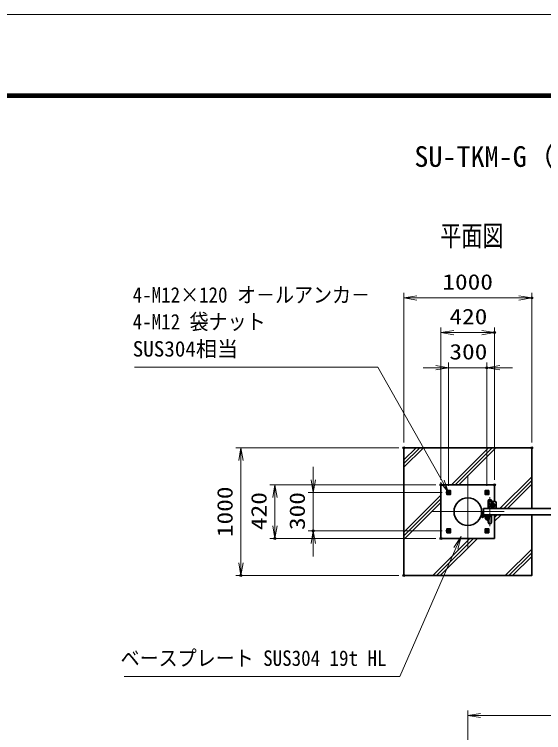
# Model space of a CAD drawing. Units: millimetres at full size. Extents: x -11880 to 11880, y -8400 to 8400.
# Drawn here: x -1279 to 2864, y 2783 to 8400 of the extents above; entities that cross this region are included whole.
import ezdxf
from ezdxf.enums import TextEntityAlignment as Align

# ---------------------------------------------------------------- set-up
doc = ezdxf.new("R2010")
doc.units = ezdxf.units.MM
doc.header["$LTSCALE"] = 30
doc.header["$PDMODE"] = 32
doc.header["$PDSIZE"] = 15
for name, pattern in [('DASHED', [7.5, 6, -1.5]), ('USER1', [18, 12, -1.5, 3, -1.5]), ('USER2', [9, 6, -0.75, 1.5, -0.75])]:
    doc.linetypes.add(name, pattern=pattern)
for name, color, linetype, lineweight in [('0-0_D-TTL', 7, 'Continuous', 18), ('0-1_外形線', 7, 'Continuous', 35), ('0-2_軸線', 200, 'USER1', 15), ('0-3_細線', 2, 'Continuous', 35), ('0-4_寸法線', 4, 'Continuous', 18), ('0-5_0', 7, 'Continuous', 18), ('0-7_隠れ線', 140, 'DASHED', 18), ('0-D_AM_0N', 7, 'Continuous', 50), ('0-E_AM_4N', 4, 'Continuous', 25), ('0-F_AM_7N', 6, 'USER2', 18), ('1-2_ハッチング', 253, 'Continuous', 13)]:
    doc.layers.add(name, color=color, linetype=linetype, lineweight=lineweight)
for name, color, linetype in [('0-6_Defpoints', 7, 'Continuous'), ('0-9_文字3', 254, 'Continuous'), ('0-C_文字', 254, 'Continuous')]:
    doc.layers.add(name, color=color, linetype=linetype)
doc.styles.add('ＭＳ ゴシック', font='')
doc.styles.get('ＭＳ ゴシック').set_extended_font_data('MS Gothic')

# ---------------------------------------------------------------- blocks, each defined once
blk = doc.blocks.new('A$C4093506B')
at = {"layer": '0-1_外形線'}
for p, q in [((-373.3, 0), (376.7, 0)), ((-373.3, -1755), (-373.3, 0)), ((376.7, -1755), (376.7, 0))]:
    blk.add_line(p, q, dxfattribs=at)
blk.add_arc((1.7, -1755), 375, 180, 0, dxfattribs=at)
at = {"layer": '0-2_軸線', "linetype": 'USER2'}
blk.add_line((1.7, 532.5), (1.7, -2662.5), dxfattribs=at)
blk = doc.blocks.new('A$C031A601E')
at = {"layer": '0-1_外形線'}
for p, q in [((-914.7, 739.2), (-914.7, -610.8)), ((-614.7, -910.8), (585.3, -910.8))]:
    blk.add_line(p, q, dxfattribs=at)
blk.add_lwpolyline([(885.3, -610.8), (885.3, 739.2), (-914.7, 739.2)], dxfattribs=at)
for centre, start, end in [((-614.7, -610.8), 180, 270), ((585.3, -610.8), 270, 0)]:
    blk.add_arc(centre, 300, start, end, dxfattribs=at)
at = {"layer": '0-2_軸線'}
for q in [(-14.7, 645.4), (-670.9, -10.8), (641.6, -10.8), (-14.7, -667.1)]:
    blk.add_line((-14.7, -10.8), q, dxfattribs=at)
at = {"layer": '0-3_細線'}
blk.add_circle((-14.7, -10.8), 525, dxfattribs=at)
at = {"layer": '0-7_隠れ線', "linetype": 'Continuous'}
blk.add_line((-914.7, 589.2), (885.3, 589.2), dxfattribs=at)
at = {"layer": '0-7_隠れ線'}
for radius in [420, 315, 285]:
    blk.add_circle((-14.7, -10.8), radius, dxfattribs=at)
blk = doc.blocks.new('_Open')
at = {"layer": '0-5_0', "color": 4}
blk.add_line((-30, 5), (0, 0), dxfattribs=at)
blk.add_lwpolyline([(-30, -5), (0, 0), (-30, 0)], dxfattribs=at)
blk = doc.blocks.new('davdavdavav')
at = {"layer": '0-2_軸線'}
for p, q in [((0, 0), (-269.5, 0)), ((0, 0), (0, 269.5)), ((0, 0), (0, -269.5)), ((0, 0), (269.5, 0)), ((1050.1, -330), (1050.1, 266.4)), ((1050.1, -330), (453.7, -330)), ((1050.1, -330), (1050.1, -926.4)), ((1050.1, -330), (1646.5, -330))]:
    blk.add_line(p, q, dxfattribs=at)
at = {"layer": '0-3_細線'}
for p, q in [((-486.2, 0), (-270, 0)), ((-451.9, 90), (-270, 90)), ((-270, 90), (-270, 900)), ((-90, 900), (-270, 900)), ((-180, 0), (-180, 900)), ((-90, 900), (-90, 155.9)), ((1800.1, 180), (0, 180)), ((155.9, 90), (1800.1, 90)), ((300.1, 450), (300.1, 330)), ((300.1, 330), (1800.1, 330)), ((630.1, -330), (630.1, 0)), ((630.1, 0), (1470.1, 0)), ((675.1, 330), (675.1, 180)), ((675.1, 180), (1425.1, 180)), ((870.1, 0), (870.1, 180)), ((1230.1, 0), (1230.1, 180)), ((1425.1, 180), (1425.1, 330)), ((1470.1, 0), (1470.1, -330)), ((1800.1, 330), (1800.1, 450)), ((1800.1, 180), (1950, 143)), ((1926.7, 56.1), (1800.1, 90)), ((1950, 143), (1926.7, 56.1)), ((848.9, -150), (1251.3, -150))]:
    blk.add_line(p, q, dxfattribs=at)
blk.add_circle((0, 0), 180, dxfattribs=at)
blk.add_circle((0, 0), 180, dxfattribs=at)
for centre, radius, start, end in [((-270, 90), 90, 270, 0), ((1050.1, -330), 420, 180, 0), ((1050.1, -330), 270, 138.18969, 41.81031)]:
    blk.add_arc(centre, radius, start, end, dxfattribs=at)
blk = doc.blocks.new('U72')
at = {"layer": '0-D_AM_0N'}
blk.add_lwpolyline([(28582435.3, 81223068.3), (28582705.3, 81222912.4), (28582975.3, 81223068.3), (28582975.3, 81223380.1), (28582705.3, 81223535.9), (28582435.3, 81223380.1)], close=True, dxfattribs=at)
for radius in [270, 151.6]:
    blk.add_circle((28582705.3, 81223224.2), radius, dxfattribs=at)
at = {"layer": '0-E_AM_4N'}
blk.add_arc((28582705.3, 81223224.2), 180, 260, 170, dxfattribs=at)
at = {"layer": '0-F_AM_7N'}
for p, q in [((28582362.3, 81223224.2), (28583048.2, 81223224.2)), ((28582705.3, 81223567.1), (28582705.3, 81222881.2))]:
    blk.add_line(p, q, dxfattribs=at)
blk = doc.blocks.new('U73')
at = {"layer": '0-D_AM_0N'}
blk.add_lwpolyline([(28573975.3, 81223068.3), (28573705.3, 81222912.4), (28573435.3, 81223068.3), (28573435.3, 81223380.1), (28573705.3, 81223535.9), (28573975.3, 81223380.1)], close=True, dxfattribs=at)
for radius in [270, 151.6]:
    blk.add_circle((28573705.3, 81223224.2), radius, dxfattribs=at)
at = {"layer": '0-E_AM_4N'}
blk.add_arc((28573705.3, 81223224.2), 180, 10, 280, dxfattribs=at)
at = {"layer": '0-F_AM_7N'}
for p, q in [((28574048.2, 81223224.2), (28573362.3, 81223224.2)), ((28573705.3, 81223567.1), (28573705.3, 81222881.2))]:
    blk.add_line(p, q, dxfattribs=at)
blk = doc.blocks.new('U74')
at = {"layer": '0-D_AM_0N'}
blk.add_lwpolyline([(28573975.3, 81214380.1), (28573705.3, 81214535.9), (28573435.3, 81214380.1), (28573435.3, 81214068.3), (28573705.3, 81213912.4), (28573975.3, 81214068.3)], close=True, dxfattribs=at)
for radius in [270, 151.6]:
    blk.add_circle((28573705.3, 81214224.2), radius, dxfattribs=at)
at = {"layer": '0-E_AM_4N'}
blk.add_arc((28573705.3, 81214224.2), 180, 80, 350, dxfattribs=at)
at = {"layer": '0-F_AM_7N'}
for p, q in [((28574048.2, 81214224.2), (28573362.3, 81214224.2)), ((28573705.3, 81213881.2), (28573705.3, 81214567.1))]:
    blk.add_line(p, q, dxfattribs=at)
blk = doc.blocks.new('S60')
at = {"layer": '0-4_寸法線'}
for points in [[(28497539.8, 81180054.8), (28562248.6, 81180054.8), (28575407.8, 81210136), (28576610.2, 81212884.5)], [(28575865.9, 81209935.6), (28576610.2, 81212884.5), (28574949.7, 81210336.4)]]:
    blk.add_lwpolyline(points, dxfattribs=at)
at = {"layer": '0-4_寸法線', "color": 254, "style": 'ＭＳ ゴシック', "width": 0.9}
blk.add_text('ベースプレート SUS304 19t HL', height=3637, dxfattribs=at).set_placement((28496675.8, 81181455.3), align=Align.BOTTOM_LEFT)
blk = doc.blocks.new('S61')
at = {"layer": '0-4_寸法線'}
for points in [[(28499944.8, 81252615.1), (28557108, 81252615.1), (28572230.1, 81225836.4), (28573705.3, 81223224.2)], [(28571794.7, 81225590.6), (28573705.3, 81223224.2), (28572665.5, 81226082.3)]]:
    blk.add_lwpolyline(points, dxfattribs=at)
at = {"layer": '0-4_寸法線', "color": 254, "style": 'ＭＳ ゴシック', "width": 0.9}
for s, p in [('4-M12×120 オ－ルアンカ－', (28499512.8, 81266677.2)), ('4-M12 袋ナット', (28499512.8, 81260377.2))]:
    blk.add_text(s, height=3637, dxfattribs=at).set_placement(p, align=Align.BOTTOM_LEFT)
at = {"layer": '0-4_寸法線', "color": 254, "style": 'ＭＳ ゴシック'}
blk.add_text('SUS304相当', height=3637, dxfattribs=at).set_placement((28499512.8, 81254015.6), align=Align.BOTTOM_LEFT)
blk = doc.blocks.new('U75')
at = {"layer": '0-D_AM_0N'}
blk.add_lwpolyline([(28582435.3, 81214380.1), (28582705.3, 81214535.9), (28582975.3, 81214380.1), (28582975.3, 81214068.3), (28582705.3, 81213912.4), (28582435.3, 81214068.3)], close=True, dxfattribs=at)
for radius in [270, 151.6]:
    blk.add_circle((28582705.3, 81214224.2), radius, dxfattribs=at)
at = {"layer": '0-E_AM_4N'}
blk.add_arc((28582705.3, 81214224.2), 180, 190, 100, dxfattribs=at)
at = {"layer": '0-F_AM_7N'}
for p, q in [((28582362.3, 81214224.2), (28583048.2, 81214224.2)), ((28582705.3, 81213881.2), (28582705.3, 81214567.1))]:
    blk.add_line(p, q, dxfattribs=at)

msp = doc.modelspace()

# ---------------------------------------------------------------- linework, layer by layer
at = {"layer": '0-0_D-TTL'}
for points in [[(-11880, -8400), (11880, -8400), (11880, 8400), (-11880, 8400)], [(-11116.29, 7779.43), (11116.29, 7779.43), (11116.29, -7777.71), (-11116.29, -7777.71)], [(-11109.21, 7772.36), (11109.21, 7772.36), (11109.21, -7770.64), (-11109.21, -7770.64)], [(-11102.14, 7765.29), (11102.14, 7765.29), (11102.14, -7763.57), (-11102.14, -7763.57)], [(-11095.07, 7758.21), (11095.07, 7758.21), (11095.07, -7756.5), (-11095.07, -7756.5)], [(-11088, 7751.14), (11088, 7751.14), (11088, -7749.43), (-11088, -7749.43)]]:
    msp.add_lwpolyline(points, close=True, dxfattribs=at)
at = {"layer": '0-1_外形線'}
for p, q in [((2060.88, 4721.26), (2480.88, 4721.26)), ((2060.88, 4301.26), (2060.88, 4721.26)), ((2480.88, 4721.26), (2480.88, 4591.26)), ((2480.88, 4486.26), (2480.88, 4301.26)), ((2480.88, 4301.26), (2060.88, 4301.26))]:
    msp.add_line(p, q, dxfattribs=at)
msp.add_lwpolyline([(2770.88, 4486.26), (2770.88, 4011.26), (1770.88, 4011.26), (1770.88, 5011.26), (2770.88, 5011.26), (2770.88, 4536.26)], dxfattribs=at)
for points in [[(2105.88, 4676.26), (2135.88, 4676.26), (2135.88, 4646.26), (2105.88, 4646.26)], [(2435.88, 4676.26), (2405.88, 4676.26), (2405.88, 4646.26), (2435.88, 4646.26)], [(2393.88, 4536.26), (4393.88, 4536.26), (4393.88, 4486.26), (2393.88, 4486.26)], [(2105.88, 4346.26), (2135.88, 4346.26), (2135.88, 4376.26), (2105.88, 4376.26)], [(2435.88, 4346.26), (2405.88, 4346.26), (2405.88, 4376.26), (2435.88, 4376.26)]]:
    msp.add_lwpolyline(points, close=True, dxfattribs=at)
for centre, radius in [((2270.88, 4511.26), 108.15), ((2463.88, 4561.26), 12.5)]:
    msp.add_circle(centre, radius, dxfattribs=at)
at = {"layer": '0-2_軸線'}
for p, q in [((2270.88, 4511.26), (2270.88, 4796.67)), ((2463.88, 4561.26), (2450.13, 4561.26)), ((2463.88, 4561.26), (2463.88, 4575.01)), ((2463.88, 4561.26), (2477.63, 4561.26)), ((2463.88, 4561.26), (2463.88, 4547.51)), ((2270.88, 4511.26), (1985.47, 4511.26)), ((2270.88, 4511.26), (2556.28, 4511.26)), ((2270.88, 4511.26), (2270.88, 4225.86))]:
    msp.add_line(p, q, dxfattribs=at)
at = {"layer": '0-4_寸法線'}
for p, q in [((1770.88, 5051.26), (1770.88, 6222.2)), ((1770.88, 6182.2), (2770.88, 6182.2)), ((2770.88, 5051.26), (2770.88, 6222.2)), ((2060.88, 4761.26), (2060.88, 5951.26)), ((2060.88, 5911.26), (2480.88, 5911.26)), ((2480.88, 4761.26), (2480.88, 5951.26)), ((2120.88, 4712.69), (2120.88, 5676.35)), ((2420.88, 4712.69), (2420.88, 5676.35)), ((2020.88, 5636.35), (1920.88, 5636.35)), ((2120.88, 5636.35), (2420.88, 5636.35)), ((2520.88, 5636.35), (2620.88, 5636.35)), ((1730.88, 5011.26), (454.66, 5011.26)), ((494.66, 5011.26), (494.66, 4011.26)), ((1060.82, 4761.26), (1060.82, 4861.26)), ((2020.88, 4721.26), (720.82, 4721.26)), ((760.82, 4721.26), (760.82, 4301.26)), ((2069.45, 4661.26), (1020.82, 4661.26)), ((1060.82, 4661.26), (1060.82, 4361.26)), ((2069.45, 4361.26), (1020.82, 4361.26)), ((2020.88, 4301.26), (720.82, 4301.26)), ((1060.82, 4261.26), (1060.82, 4161.26)), ((1730.88, 4011.26), (454.66, 4011.26)), ((2270.88, 1041.2), (2270.88, 2957.2)), ((2270.88, 2917.2), (4523.88, 2917.2))]:
    msp.add_line(p, q, dxfattribs=at)
at = {"layer": '0-6_Defpoints'}
for p in [(2770.88, 6182.2), (2480.88, 5911.26), (2420.88, 5636.35), (1770.88, 5011.26), (1770.88, 5011.26), (2770.88, 5011.26), (2060.88, 4721.26), (2060.88, 4721.26), (2480.88, 4721.26), (2109.45, 4661.26), (2120.88, 4672.69), (2420.88, 4672.69), (1060.82, 4361.26), (2109.45, 4361.26), (760.82, 4301.26), (2060.88, 4301.26), (494.66, 4011.26), (1770.88, 4011.26)]:
    msp.add_point(p, dxfattribs=at)
at = {"layer": '0-7_隠れ線'}
for centre in [(2120.88, 4661.26), (2420.88, 4661.26), (2120.88, 4361.26), (2420.88, 4361.26)]:
    msp.add_circle(centre, 10, dxfattribs=at)
at = {"layer": '1-2_ハッチング'}
for p, q in [((1770.88, 4915.91), (1866.23, 5011.26)), ((1770.88, 4886.91), (1895.23, 5011.26)), ((1770.88, 4857.91), (1924.23, 5011.26)), ((2141.91, 4721.26), (2431.91, 5011.26)), ((2170.91, 4721.26), (2460.91, 5011.26)), ((2199.91, 4721.26), (2489.91, 5011.26)), ((2522.6, 4536.26), (2770.88, 4784.54)), ((2551.6, 4536.26), (2770.88, 4755.54)), ((2580.6, 4536.26), (2770.88, 4726.54)), ((1770.88, 4350.23), (2060.88, 4640.23)), ((1770.88, 4321.23), (2060.88, 4611.23)), ((1770.88, 4292.23), (2060.88, 4582.23)), ((2480.88, 4465.54), (2501.6, 4486.26)), ((2480.88, 4436.54), (2530.6, 4486.26)), ((1997.6, 4011.26), (2287.6, 4301.26)), ((2026.6, 4011.26), (2316.6, 4301.26)), ((2055.6, 4011.26), (2345.6, 4301.26)), ((2563.29, 4011.26), (2770.88, 4218.85)), ((2592.29, 4011.26), (2770.88, 4189.85)), ((2621.29, 4011.26), (2770.88, 4160.85))]:
    msp.add_line(p, q, dxfattribs=at)

# ---------------------------------------------------------------- block references
at = {"layer": '0-1_外形線', "yscale": 0.03333333, "rotation": 180}
for name, p, xscale in [('A$C4093506B', (2443.82, 4536.26), -0.03333333), ('A$C031A601E', (2463.39, 4560.9), 0.03333333)]:
    msp.add_blockref(name, p, dxfattribs=dict(at, xscale=xscale))
at = {"layer": '0-1_外形線', "xscale": 0.03333333, "yscale": 0.03333333}
for name, p in [('davdavdavav', (2387.56, 4471.26)), ('A$C4093506B', (2443.82, 4486.26))]:
    msp.add_blockref(name, p, dxfattribs=at)
at = {"layer": '0-4_寸法線'}
for name, p, xscale, yscale in [('S61', (-950335.97, -2702779.54), 0.03333333, 0.03333333), ('_Open', (2770.88, 6182.2), 3.333333, 3.333333), ('_Open', (2480.88, 5911.26), 3.333333, 3.333333), ('_Open', (2120.88, 5636.35), 3.333333, 3.333333), ('S60', (-950335.97, -2702779.54), 0.03333333, 0.03333333)]:
    msp.add_blockref(name, p, dxfattribs=dict(at, xscale=xscale, yscale=yscale))
at = {"layer": '0-4_寸法線', "xscale": 3.333333, "yscale": 3.333333}
for p, rotation in [((1770.88, 6182.2), 180), ((2060.88, 5911.26), 180), ((2420.88, 5636.35), 180), ((494.66, 5011.26), 90), ((760.82, 4721.26), 90), ((1060.82, 4661.26), 270), ((760.82, 4301.26), 270), ((1060.82, 4361.26), 90), ((494.66, 4011.26), 270), ((2270.88, 2917.2), 180)]:
    msp.add_blockref('_Open', p, dxfattribs=dict(at, rotation=rotation))
at = {"layer": '0-D_AM_0N', "xscale": 0.03333333, "yscale": 0.03333333}
for name in ['U73', 'U72', 'U74', 'U75']:
    msp.add_blockref(name, (-950335.97, -2702779.54), dxfattribs=at)

# ---------------------------------------------------------------- texts
at = {"layer": '0-4_寸法線', "color": 254, "style": 'ＭＳ ゴシック', "width": 1.2}
for s, p in [('1000', (2071.68, 6210.88)), ('420', (2126.88, 5939.95)), ('300', (2126.88, 5665.03))]:
    msp.add_text(s, height=121.2, dxfattribs=at).set_placement(p, align=Align.BOTTOM_LEFT)
for s, p in [('1000', (465.97, 4312.06)), ('420', (732.14, 4367.26)), ('300', (1032.14, 4367.26))]:
    msp.add_text(s, height=121.2, rotation=90, dxfattribs=at).set_placement(p, align=Align.BOTTOM_LEFT)
at = {"layer": '0-9_文字3', "style": 'ＭＳ ゴシック'}
msp.add_text('SU-TKM-G（片開） H1500×W2000', height=161.6, dxfattribs=at).set_placement((1852.39, 7159.01), align=Align.BOTTOM_LEFT)
at = {"layer": '0-C_文字', "style": 'ＭＳ ゴシック', "width": 0.75}
msp.add_text('平面図', height=161.7, dxfattribs=at).set_placement((2054.38, 6539.65), align=Align.BOTTOM_LEFT)

doc.saveas('drawing.dxf')
